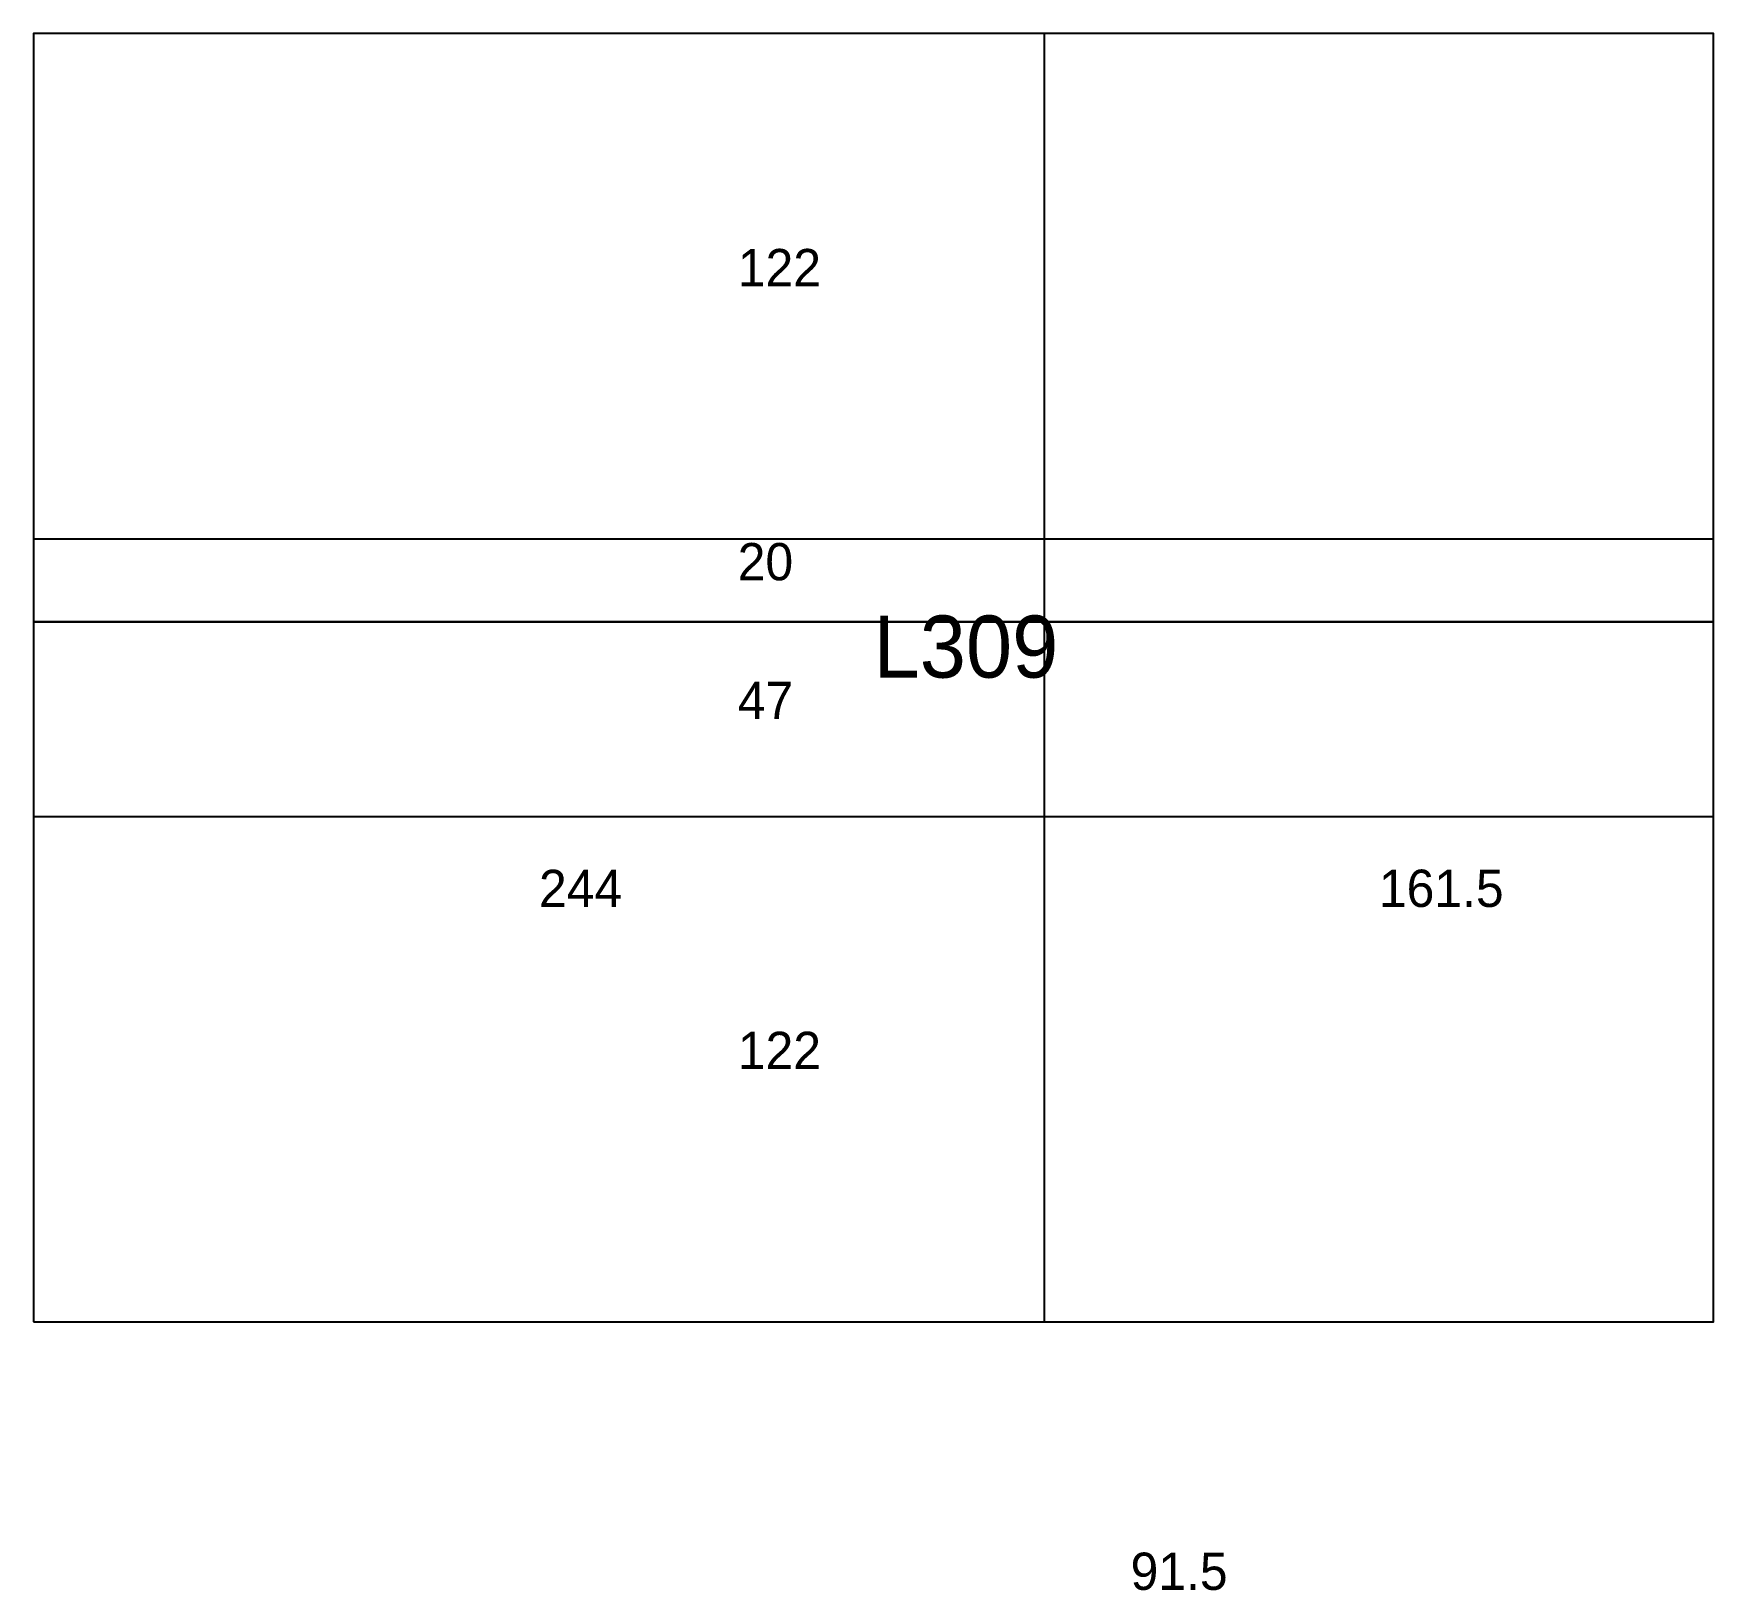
# Model space of a CAD drawing. Extents: x 2743 to 3148, y 2216 to 2592.
import ezdxf

# ---------------------------------------------------------------- set-up
doc = ezdxf.new("R2010")
doc.units = 0
for name, color, linetype in [('3', 3, 'Continuous'), ('4', 4, 'Continuous'), ('Painéis', 200, 'Continuous')]:
    doc.layers.add(name, color=color, linetype=linetype)

msp = doc.modelspace()

# ---------------------------------------------------------------- linework, layer by layer
at = {"layer": '3'}
for p, q in [((3148.07, 2591.94), (2742.57, 2591.94)), ((2742.57, 2591.94), (2742.57, 2280.94)), ((2986.57, 2280.94), (2986.57, 2591.94)), ((3148.07, 2280.94), (3148.07, 2591.94)), ((2742.57, 2449.94), (3148.07, 2449.94)), ((2742.57, 2402.94), (3148.07, 2402.94)), ((2742.57, 2280.94), (3148.07, 2280.94))]:
    msp.add_line(p, q, dxfattribs=at)
at = {"layer": '3', "lineweight": 25}
msp.add_lwpolyline([(2742.57, 2280.94), (3148.07, 2280.94), (3148.07, 2591.94), (2742.57, 2591.94)], close=True, dxfattribs=at)
at = {"layer": '3'}
for points in [[(2742.57, 2469.94), (3148.07, 2469.94)], [(3148.07, 2449.94), (2742.57, 2449.94)]]:
    msp.add_lwpolyline(points, dxfattribs=at)
at = {"layer": 'Painéis', "lineweight": 18}
for p, q in [((2986.57, 2280.94), (2986.57, 2591.94)), ((2742.57, 2469.94), (3148.07, 2469.94)), ((2742.57, 2449.94), (3148.07, 2449.94)), ((2742.57, 2402.94), (3148.07, 2402.94))]:
    msp.add_line(p, q, dxfattribs=at)

# ---------------------------------------------------------------- texts
at = {"layer": '4'}
msp.add_text('L309', height=15, dxfattribs=at).set_placement((2945.32, 2436.44))
at = {"layer": 'Painéis'}
for s, p in [('122', (2912.57, 2530.94)), ('20', (2912.54, 2459.94)), ('47', (2912.56, 2426.44)), ('244', (2864.57, 2381.05)), ('161.5', (3067.32, 2381.08)), ('122', (2912.57, 2341.94)), ('91.5', (3007.38, 2216.19))]:
    msp.add_text(s, height=9, dxfattribs=at).set_placement(p)

doc.saveas('drawing.dxf')
